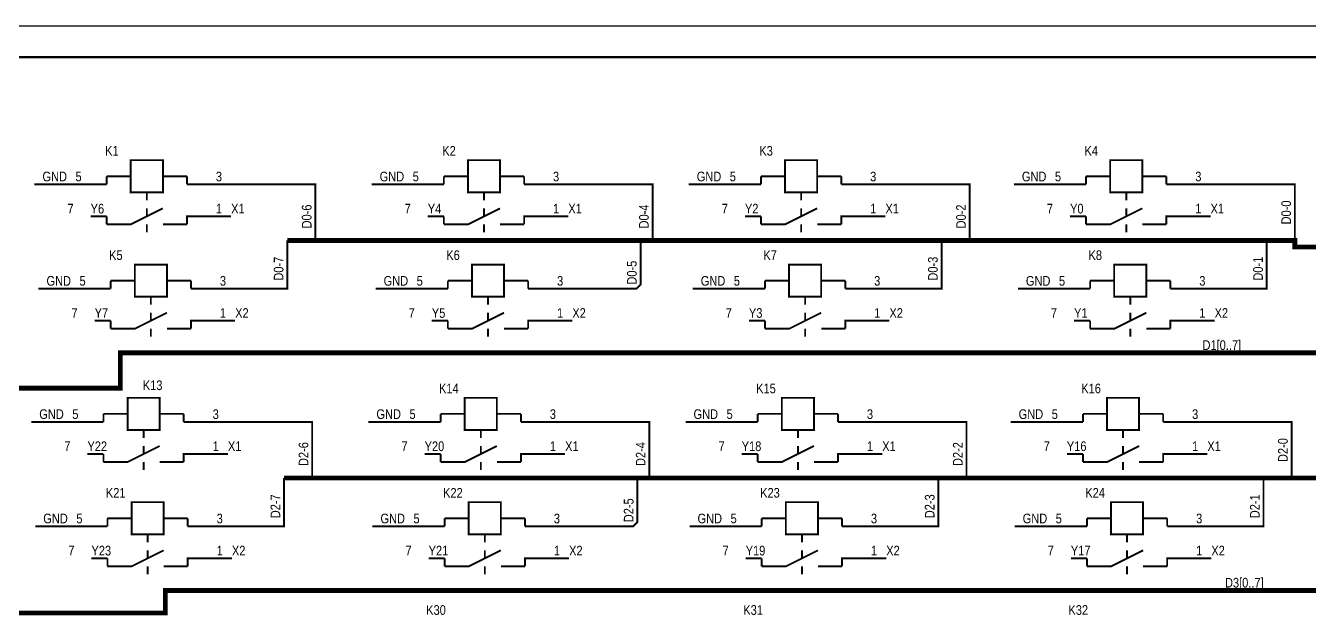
# Model space of a CAD drawing. Header units: millimetres. Extents: x 7140 to 8879, y -16257 to -5062.
# Drawn here: x 7441.9 to 7644.9, y -15083.4 to -14990.1 of the extents above; entities that cross this region are included whole.
import ezdxf

# ---------------------------------------------------------------- set-up
doc = ezdxf.new("R2010")
doc.units = ezdxf.units.MM
doc.styles.get("Standard").update_dxf_attribs({"font": 'ARIALN.TTF', "height": 3.4})

msp = doc.modelspace()

# ---------------------------------------------------------------- linework, layer by layer
msp.add_line((7139.585, -14990.11079), (7980.585, -14990.11079))
at = {"lineweight": 50}
msp.add_line((7159.585, -14995.11079), (7975.585, -14995.11079), dxfattribs=at)
for points, const_width in [([(7458.50478, -15011.393), (7458.50478, -15016.473), (7463.58478, -15016.473), (7463.58478, -15011.393), (7458.50478, -15011.393)], 0.29972), ([(7511.84478, -15011.393), (7511.84478, -15016.473), (7516.92478, -15016.473), (7516.92478, -15011.393), (7511.84478, -15011.393)], 0.29972), ([(7562.00978, -15011.393), (7562.00978, -15016.473), (7567.08978, -15016.473), (7567.08978, -15011.393), (7562.00978, -15011.393)], 0.29972), ([(7613.44478, -15011.393), (7613.44478, -15016.473), (7618.52478, -15016.473), (7618.52478, -15011.393), (7613.44478, -15011.393)], 0.29972), ([(7458.50478, -15013.933), (7454.69478, -15013.933)], 0.29972), ([(7454.69478, -15013.933), (7454.69478, -15015.203)], 0.29972), ([(7463.58478, -15013.933), (7467.39478, -15013.933)], 0.29972), ([(7467.39478, -15013.933), (7467.39478, -15015.203)], 0.29972), ([(7467.39478, -15013.933), (7467.39478, -15015.203)], 0.29972), ([(7511.84478, -15013.933), (7508.03478, -15013.933)], 0.29972), ([(7508.03478, -15013.933), (7508.03478, -15015.203)], 0.29972), ([(7516.92478, -15013.933), (7520.73478, -15013.933)], 0.29972), ([(7520.73478, -15013.933), (7520.73478, -15015.203)], 0.29972), ([(7520.73478, -15013.933), (7520.73478, -15015.203)], 0.29972), ([(7562.00978, -15013.933), (7558.19978, -15013.933)], 0.29972), ([(7558.19978, -15013.933), (7558.19978, -15015.203)], 0.29972), ([(7567.08978, -15013.933), (7570.89978, -15013.933)], 0.29972), ([(7570.89978, -15013.933), (7570.89978, -15015.203)], 0.29972), ([(7570.89978, -15013.933), (7570.89978, -15015.203)], 0.29972), ([(7613.44478, -15013.933), (7609.63478, -15013.933)], 0.29972), ([(7609.63478, -15013.933), (7609.63478, -15015.203)], 0.29972), ([(7618.52478, -15013.933), (7622.33478, -15013.933)], 0.29972), ([(7622.33478, -15013.933), (7622.33478, -15015.203)], 0.29972), ([(7622.33478, -15013.933), (7622.33478, -15015.203)], 0.29972), ([(7443.26478, -15015.203), (7449.61478, -15015.203)], 0.29972), ([(7454.69478, -15015.203), (7449.61478, -15015.203)], 0.29972), ([(7461.04478, -15016.473), (7461.04478, -15017.743)], 0.29972), ([(7467.39478, -15015.203), (7472.47478, -15015.203)], 0.29972), ([(7469.93478, -15015.203), (7472.47478, -15015.203)], 0.29972), ([(7472.47478, -15015.203), (7487.71478, -15015.203), (7487.71478, -15024.093)], 0.29972), ([(7496.60478, -15015.203), (7502.95478, -15015.203)], 0.29972), ([(7508.03478, -15015.203), (7502.95478, -15015.203)], 0.29972), ([(7514.38478, -15016.473), (7514.38478, -15017.743)], 0.29972), ([(7520.73478, -15015.203), (7525.81478, -15015.203)], 0.29972), ([(7523.27478, -15015.203), (7525.81478, -15015.203)], 0.29972), ([(7525.81478, -15015.203), (7541.05478, -15015.203), (7541.05478, -15024.093)], 0.29972), ([(7546.76978, -15015.203), (7553.11978, -15015.203)], 0.29972), ([(7558.19978, -15015.203), (7553.11978, -15015.203)], 0.29972), ([(7564.54978, -15016.473), (7564.54978, -15017.743)], 0.29972), ([(7570.89978, -15015.203), (7575.97978, -15015.203)], 0.29972), ([(7573.43978, -15015.203), (7575.97978, -15015.203)], 0.29972), ([(7575.97978, -15015.203), (7591.21978, -15015.203), (7591.21978, -15024.093)], 0.29972), ([(7598.20478, -15015.203), (7604.55478, -15015.203)], 0.29972), ([(7609.63478, -15015.203), (7604.55478, -15015.203)], 0.29972), ([(7615.98478, -15016.473), (7615.98478, -15017.743)], 0.29972), ([(7622.33478, -15015.203), (7627.41478, -15015.203)], 0.29972), ([(7624.87478, -15015.203), (7627.41478, -15015.203)], 0.29972), ([(7627.41478, -15015.203), (7642.65478, -15015.203), (7642.65478, -15024.093)], 0.29972), ([(7454.69478, -15021.553), (7458.50478, -15021.553), (7463.58478, -15019.013)], 0.29972), ([(7461.04478, -15019.013), (7461.04478, -15020.283)], 0.29972), ([(7508.03478, -15021.553), (7511.84478, -15021.553), (7516.92478, -15019.013)], 0.29972), ([(7514.38478, -15019.013), (7514.38478, -15020.283)], 0.29972), ([(7558.19978, -15021.553), (7562.00978, -15021.553), (7567.08978, -15019.013)], 0.29972), ([(7564.54978, -15019.013), (7564.54978, -15020.283)], 0.29972), ([(7609.63478, -15021.553), (7613.44478, -15021.553), (7618.52478, -15019.013)], 0.29972), ([(7615.98478, -15019.013), (7615.98478, -15020.283)], 0.29972), ([(7454.69478, -15020.283), (7452.15478, -15020.283)], 0.29972), ([(7454.69478, -15020.283), (7454.69478, -15021.553)], 0.29972), ([(7467.39478, -15021.553), (7467.39478, -15020.283), (7472.47478, -15020.283)], 0.29972), ([(7469.93478, -15020.283), (7472.47478, -15020.283)], 0.29972), ([(7472.47478, -15020.283), (7474.37978, -15020.283)], 0.29972), ([(7508.03478, -15020.283), (7505.49478, -15020.283)], 0.29972), ([(7508.03478, -15020.283), (7508.03478, -15021.553)], 0.29972), ([(7520.73478, -15021.553), (7520.73478, -15020.283), (7525.81478, -15020.283)], 0.29972), ([(7523.27478, -15020.283), (7525.81478, -15020.283)], 0.29972), ([(7525.81478, -15020.283), (7527.71978, -15020.283)], 0.29972), ([(7558.19978, -15020.283), (7555.65978, -15020.283)], 0.29972), ([(7558.19978, -15020.283), (7558.19978, -15021.553)], 0.29972), ([(7570.89978, -15021.553), (7570.89978, -15020.283), (7575.97978, -15020.283)], 0.29972), ([(7573.43978, -15020.283), (7575.97978, -15020.283)], 0.29972), ([(7575.97978, -15020.283), (7577.88478, -15020.283)], 0.29972), ([(7609.63478, -15020.283), (7607.09478, -15020.283)], 0.29972), ([(7609.63478, -15020.283), (7609.63478, -15021.553)], 0.29972), ([(7622.33478, -15021.553), (7622.33478, -15020.283), (7627.41478, -15020.283)], 0.29972), ([(7624.87478, -15020.283), (7627.41478, -15020.283)], 0.29972), ([(7627.41478, -15020.283), (7629.31978, -15020.283)], 0.29972), ([(7461.04478, -15022.823), (7461.04478, -15021.553)], 0.29972), ([(7463.58478, -15021.553), (7467.39478, -15021.553)], 0.29972), ([(7514.38478, -15022.823), (7514.38478, -15021.553)], 0.29972), ([(7516.92478, -15021.553), (7520.73478, -15021.553)], 0.29972), ([(7564.54978, -15022.823), (7564.54978, -15021.553)], 0.29972), ([(7567.08978, -15021.553), (7570.89978, -15021.553)], 0.29972), ([(7615.98478, -15022.823), (7615.98478, -15021.553)], 0.29972), ([(7618.52478, -15021.553), (7622.33478, -15021.553)], 0.29972), ([(7473.10978, -15031.713), (7483.26978, -15031.713), (7483.26978, -15024.093)], 0.29972), ([(7483.26978, -15024.093), (7642.65478, -15024.093), (7642.65478, -15025.109), (7738.79378, -15025.109)], 0.7493), ([(7526.44978, -15031.713), (7538.51478, -15031.713), (7539.14978, -15031.078), (7539.14978, -15024.093)], 0.29972), ([(7576.61478, -15031.713), (7586.77478, -15031.713), (7586.77478, -15024.093)], 0.29972), ([(7628.04978, -15031.713), (7638.20978, -15031.713), (7638.20978, -15024.093)], 0.29972), ([(7459.13978, -15027.903), (7459.13978, -15032.983), (7464.21978, -15032.983), (7464.21978, -15027.903), (7459.13978, -15027.903)], 0.29972), ([(7512.47978, -15027.903), (7512.47978, -15032.983), (7517.55978, -15032.983), (7517.55978, -15027.903), (7512.47978, -15027.903)], 0.29972), ([(7562.64478, -15027.903), (7562.64478, -15032.983), (7567.72478, -15032.983), (7567.72478, -15027.903), (7562.64478, -15027.903)], 0.29972), ([(7614.07978, -15027.903), (7614.07978, -15032.983), (7619.15978, -15032.983), (7619.15978, -15027.903), (7614.07978, -15027.903)], 0.29972), ([(7459.13978, -15030.443), (7455.32978, -15030.443)], 0.29972), ([(7455.32978, -15030.443), (7455.32978, -15031.713)], 0.29972), ([(7464.21978, -15030.443), (7468.02978, -15030.443)], 0.29972), ([(7468.02978, -15030.443), (7468.02978, -15031.713)], 0.29972), ([(7468.02978, -15030.443), (7468.02978, -15031.713)], 0.29972), ([(7512.47978, -15030.443), (7508.66978, -15030.443)], 0.29972), ([(7508.66978, -15030.443), (7508.66978, -15031.713)], 0.29972), ([(7517.55978, -15030.443), (7521.36978, -15030.443)], 0.29972), ([(7521.36978, -15030.443), (7521.36978, -15031.713)], 0.29972), ([(7521.36978, -15030.443), (7521.36978, -15031.713)], 0.29972), ([(7562.64478, -15030.443), (7558.83478, -15030.443)], 0.29972), ([(7558.83478, -15030.443), (7558.83478, -15031.713)], 0.29972), ([(7567.72478, -15030.443), (7571.53478, -15030.443)], 0.29972), ([(7571.53478, -15030.443), (7571.53478, -15031.713)], 0.29972), ([(7571.53478, -15030.443), (7571.53478, -15031.713)], 0.29972), ([(7614.07978, -15030.443), (7610.26978, -15030.443)], 0.29972), ([(7610.26978, -15030.443), (7610.26978, -15031.713)], 0.29972), ([(7619.15978, -15030.443), (7622.96978, -15030.443)], 0.29972), ([(7622.96978, -15030.443), (7622.96978, -15031.713)], 0.29972), ([(7622.96978, -15030.443), (7622.96978, -15031.713)], 0.29972), ([(7443.89978, -15031.713), (7450.24978, -15031.713)], 0.29972), ([(7455.32978, -15031.713), (7450.24978, -15031.713)], 0.29972), ([(7461.67978, -15032.983), (7461.67978, -15034.253)], 0.29972), ([(7468.02978, -15031.713), (7473.10978, -15031.713)], 0.29972), ([(7470.56978, -15031.713), (7473.10978, -15031.713)], 0.29972), ([(7497.23978, -15031.713), (7503.58978, -15031.713)], 0.29972), ([(7508.66978, -15031.713), (7503.58978, -15031.713)], 0.29972), ([(7515.01978, -15032.983), (7515.01978, -15034.253)], 0.29972), ([(7521.36978, -15031.713), (7526.44978, -15031.713)], 0.29972), ([(7523.90978, -15031.713), (7526.44978, -15031.713)], 0.29972), ([(7547.40478, -15031.713), (7553.75478, -15031.713)], 0.29972), ([(7558.83478, -15031.713), (7553.75478, -15031.713)], 0.29972), ([(7565.18478, -15032.983), (7565.18478, -15034.253)], 0.29972), ([(7571.53478, -15031.713), (7576.61478, -15031.713)], 0.29972), ([(7574.07478, -15031.713), (7576.61478, -15031.713)], 0.29972), ([(7598.83978, -15031.713), (7605.18978, -15031.713)], 0.29972), ([(7610.26978, -15031.713), (7605.18978, -15031.713)], 0.29972), ([(7616.61978, -15032.983), (7616.61978, -15034.253)], 0.29972), ([(7622.96978, -15031.713), (7628.04978, -15031.713)], 0.29972), ([(7625.50978, -15031.713), (7628.04978, -15031.713)], 0.29972), ([(7455.32978, -15036.793), (7452.78978, -15036.793)], 0.29972), ([(7455.32978, -15038.063), (7459.13978, -15038.063), (7464.21978, -15035.523)], 0.29972), ([(7455.32978, -15036.793), (7455.32978, -15038.063)], 0.29972), ([(7461.67978, -15035.523), (7461.67978, -15036.793)], 0.29972), ([(7468.02978, -15038.063), (7468.02978, -15036.793), (7473.10978, -15036.793)], 0.29972), ([(7470.56978, -15036.793), (7473.10978, -15036.793)], 0.29972), ([(7473.10978, -15036.793), (7475.01478, -15036.793)], 0.29972), ([(7508.66978, -15036.793), (7506.12978, -15036.793)], 0.29972), ([(7508.66978, -15038.063), (7512.47978, -15038.063), (7517.55978, -15035.523)], 0.29972), ([(7508.66978, -15036.793), (7508.66978, -15038.063)], 0.29972), ([(7515.01978, -15035.523), (7515.01978, -15036.793)], 0.29972), ([(7521.36978, -15038.063), (7521.36978, -15036.793), (7526.44978, -15036.793)], 0.29972), ([(7523.90978, -15036.793), (7526.44978, -15036.793)], 0.29972), ([(7526.44978, -15036.793), (7528.35478, -15036.793)], 0.29972), ([(7558.83478, -15036.793), (7556.29478, -15036.793)], 0.29972), ([(7558.83478, -15038.063), (7562.64478, -15038.063), (7567.72478, -15035.523)], 0.29972), ([(7558.83478, -15036.793), (7558.83478, -15038.063)], 0.29972), ([(7565.18478, -15035.523), (7565.18478, -15036.793)], 0.29972), ([(7571.53478, -15038.063), (7571.53478, -15036.793), (7576.61478, -15036.793)], 0.29972), ([(7574.07478, -15036.793), (7576.61478, -15036.793)], 0.29972), ([(7576.61478, -15036.793), (7578.51978, -15036.793)], 0.29972), ([(7610.26978, -15036.793), (7607.72978, -15036.793)], 0.29972), ([(7610.26978, -15038.063), (7614.07978, -15038.063), (7619.15978, -15035.523)], 0.29972), ([(7610.26978, -15036.793), (7610.26978, -15038.063)], 0.29972), ([(7616.61978, -15035.523), (7616.61978, -15036.793)], 0.29972), ([(7622.96978, -15038.063), (7622.96978, -15036.793), (7628.04978, -15036.793)], 0.29972), ([(7625.50978, -15036.793), (7628.04978, -15036.793)], 0.29972), ([(7628.04978, -15036.793), (7629.95478, -15036.793)], 0.29972), ([(7461.67978, -15039.333), (7461.67978, -15038.063)], 0.29972), ([(7464.21978, -15038.063), (7468.02978, -15038.063)], 0.29972), ([(7515.01978, -15039.333), (7515.01978, -15038.063)], 0.29972), ([(7517.55978, -15038.063), (7521.36978, -15038.063)], 0.29972), ([(7565.18478, -15039.333), (7565.18478, -15038.063)], 0.29972), ([(7567.72478, -15038.063), (7571.53478, -15038.063)], 0.29972), ([(7616.61978, -15039.333), (7616.61978, -15038.063)], 0.29972), ([(7619.15978, -15038.063), (7622.96978, -15038.063)], 0.29972), ([(7268.89378, -15047.461), (7456.85378, -15047.461), (7456.85378, -15041.873), (7663.60978, -15041.873)], 0.7493), ([(7457.99678, -15048.985), (7457.99678, -15054.065), (7463.07678, -15054.065), (7463.07678, -15048.985), (7457.99678, -15048.985)], 0.29972), ([(7511.33678, -15048.985), (7511.33678, -15054.065), (7516.41678, -15054.065), (7516.41678, -15048.985), (7511.33678, -15048.985)], 0.29972), ([(7561.50178, -15048.985), (7561.50178, -15054.065), (7566.58178, -15054.065), (7566.58178, -15048.985), (7561.50178, -15048.985)], 0.29972), ([(7612.93678, -15048.985), (7612.93678, -15054.065), (7618.01678, -15054.065), (7618.01678, -15048.985), (7612.93678, -15048.985)], 0.29972), ([(7457.99678, -15051.525), (7454.18678, -15051.525)], 0.29972), ([(7454.18678, -15051.525), (7454.18678, -15052.795)], 0.29972), ([(7463.07678, -15051.525), (7466.88678, -15051.525)], 0.29972), ([(7466.88678, -15051.525), (7466.88678, -15052.795)], 0.29972), ([(7466.88678, -15051.525), (7466.88678, -15052.795)], 0.29972), ([(7511.33678, -15051.525), (7507.52678, -15051.525)], 0.29972), ([(7507.52678, -15051.525), (7507.52678, -15052.795)], 0.29972), ([(7516.41678, -15051.525), (7520.22678, -15051.525)], 0.29972), ([(7520.22678, -15051.525), (7520.22678, -15052.795)], 0.29972), ([(7520.22678, -15051.525), (7520.22678, -15052.795)], 0.29972), ([(7561.50178, -15051.525), (7557.69178, -15051.525)], 0.29972), ([(7557.69178, -15051.525), (7557.69178, -15052.795)], 0.29972), ([(7566.58178, -15051.525), (7570.39178, -15051.525)], 0.29972), ([(7570.39178, -15051.525), (7570.39178, -15052.795)], 0.29972), ([(7570.39178, -15051.525), (7570.39178, -15052.795)], 0.29972), ([(7612.93678, -15051.525), (7609.12678, -15051.525)], 0.29972), ([(7609.12678, -15051.525), (7609.12678, -15052.795)], 0.29972), ([(7618.01678, -15051.525), (7621.82678, -15051.525)], 0.29972), ([(7621.82678, -15051.525), (7621.82678, -15052.795)], 0.29972), ([(7621.82678, -15051.525), (7621.82678, -15052.795)], 0.29972), ([(7442.75678, -15052.795), (7449.10678, -15052.795)], 0.29972), ([(7454.18678, -15052.795), (7449.10678, -15052.795)], 0.29972), ([(7466.88678, -15052.795), (7471.96678, -15052.795)], 0.29972), ([(7469.42678, -15052.795), (7471.96678, -15052.795)], 0.29972), ([(7471.96678, -15052.795), (7487.20678, -15052.795), (7487.20678, -15061.685)], 0.29972), ([(7496.09678, -15052.795), (7502.44678, -15052.795)], 0.29972), ([(7507.52678, -15052.795), (7502.44678, -15052.795)], 0.29972), ([(7520.22678, -15052.795), (7525.30678, -15052.795)], 0.29972), ([(7522.76678, -15052.795), (7525.30678, -15052.795)], 0.29972), ([(7525.30678, -15052.795), (7540.54678, -15052.795), (7540.54678, -15061.685)], 0.29972), ([(7546.26178, -15052.795), (7552.61178, -15052.795)], 0.29972), ([(7557.69178, -15052.795), (7552.61178, -15052.795)], 0.29972), ([(7570.39178, -15052.795), (7575.47178, -15052.795)], 0.29972), ([(7572.93178, -15052.795), (7575.47178, -15052.795)], 0.29972), ([(7575.47178, -15052.795), (7590.71178, -15052.795), (7590.71178, -15061.685)], 0.29972), ([(7597.69678, -15052.795), (7604.04678, -15052.795)], 0.29972), ([(7609.12678, -15052.795), (7604.04678, -15052.795)], 0.29972), ([(7621.82678, -15052.795), (7626.90678, -15052.795)], 0.29972), ([(7624.36678, -15052.795), (7626.90678, -15052.795)], 0.29972), ([(7626.90678, -15052.795), (7642.14678, -15052.795), (7642.14678, -15061.685)], 0.29972), ([(7460.53678, -15054.065), (7460.53678, -15055.335)], 0.29972), ([(7513.87678, -15054.065), (7513.87678, -15055.335)], 0.29972), ([(7564.04178, -15054.065), (7564.04178, -15055.335)], 0.29972), ([(7615.47678, -15054.065), (7615.47678, -15055.335)], 0.29972), ([(7454.18678, -15059.145), (7457.99678, -15059.145), (7463.07678, -15056.605)], 0.29972), ([(7460.53678, -15056.605), (7460.53678, -15057.875)], 0.29972), ([(7507.52678, -15059.145), (7511.33678, -15059.145), (7516.41678, -15056.605)], 0.29972), ([(7513.87678, -15056.605), (7513.87678, -15057.875)], 0.29972), ([(7557.69178, -15059.145), (7561.50178, -15059.145), (7566.58178, -15056.605)], 0.29972), ([(7564.04178, -15056.605), (7564.04178, -15057.875)], 0.29972), ([(7609.12678, -15059.145), (7612.93678, -15059.145), (7618.01678, -15056.605)], 0.29972), ([(7615.47678, -15056.605), (7615.47678, -15057.875)], 0.29972), ([(7454.18678, -15057.875), (7451.64678, -15057.875)], 0.29972), ([(7454.18678, -15057.875), (7454.18678, -15059.145)], 0.29972), ([(7460.53678, -15060.415), (7460.53678, -15059.145)], 0.29972), ([(7463.07678, -15059.145), (7466.88678, -15059.145)], 0.29972), ([(7466.88678, -15059.145), (7466.88678, -15057.875), (7471.96678, -15057.875)], 0.29972), ([(7469.42678, -15057.875), (7471.96678, -15057.875)], 0.29972), ([(7471.96678, -15057.875), (7473.87178, -15057.875)], 0.29972), ([(7507.52678, -15057.875), (7504.98678, -15057.875)], 0.29972), ([(7507.52678, -15057.875), (7507.52678, -15059.145)], 0.29972), ([(7513.87678, -15060.415), (7513.87678, -15059.145)], 0.29972), ([(7516.41678, -15059.145), (7520.22678, -15059.145)], 0.29972), ([(7520.22678, -15059.145), (7520.22678, -15057.875), (7525.30678, -15057.875)], 0.29972), ([(7522.76678, -15057.875), (7525.30678, -15057.875)], 0.29972), ([(7525.30678, -15057.875), (7527.21178, -15057.875)], 0.29972), ([(7557.69178, -15057.875), (7555.15178, -15057.875)], 0.29972), ([(7557.69178, -15057.875), (7557.69178, -15059.145)], 0.29972), ([(7564.04178, -15060.415), (7564.04178, -15059.145)], 0.29972), ([(7566.58178, -15059.145), (7570.39178, -15059.145)], 0.29972), ([(7570.39178, -15059.145), (7570.39178, -15057.875), (7575.47178, -15057.875)], 0.29972), ([(7572.93178, -15057.875), (7575.47178, -15057.875)], 0.29972), ([(7575.47178, -15057.875), (7577.37678, -15057.875)], 0.29972), ([(7609.12678, -15057.875), (7606.58678, -15057.875)], 0.29972), ([(7609.12678, -15057.875), (7609.12678, -15059.145)], 0.29972), ([(7615.47678, -15060.415), (7615.47678, -15059.145)], 0.29972), ([(7618.01678, -15059.145), (7621.82678, -15059.145)], 0.29972), ([(7621.82678, -15059.145), (7621.82678, -15057.875), (7626.90678, -15057.875)], 0.29972), ([(7624.36678, -15057.875), (7626.90678, -15057.875)], 0.29972), ([(7626.90678, -15057.875), (7628.81178, -15057.875)], 0.29972), ([(7472.60178, -15069.305), (7482.76178, -15069.305), (7482.76178, -15061.685)], 0.29972), ([(7482.76178, -15061.685), (7670.72178, -15061.685), (7670.72178, -15062.193), (7746.92178, -15062.193)], 0.7493), ([(7525.94178, -15069.305), (7538.00678, -15069.305), (7538.64178, -15068.67), (7538.64178, -15061.685)], 0.29972), ([(7576.10678, -15069.305), (7586.26678, -15069.305), (7586.26678, -15061.685)], 0.29972), ([(7627.54178, -15069.305), (7637.70178, -15069.305), (7637.70178, -15061.685)], 0.29972), ([(7458.63178, -15065.495), (7458.63178, -15070.575), (7463.71178, -15070.575), (7463.71178, -15065.495), (7458.63178, -15065.495)], 0.29972), ([(7511.97178, -15065.495), (7511.97178, -15070.575), (7517.05178, -15070.575), (7517.05178, -15065.495), (7511.97178, -15065.495)], 0.29972), ([(7562.13678, -15065.495), (7562.13678, -15070.575), (7567.21678, -15070.575), (7567.21678, -15065.495), (7562.13678, -15065.495)], 0.29972), ([(7613.57178, -15065.495), (7613.57178, -15070.575), (7618.65178, -15070.575), (7618.65178, -15065.495), (7613.57178, -15065.495)], 0.29972), ([(7443.39178, -15069.305), (7449.74178, -15069.305)], 0.29972), ([(7454.82178, -15069.305), (7449.74178, -15069.305)], 0.29972), ([(7458.63178, -15068.035), (7454.82178, -15068.035)], 0.29972), ([(7454.82178, -15068.035), (7454.82178, -15069.305)], 0.29972), ([(7463.71178, -15068.035), (7467.52178, -15068.035)], 0.29972), ([(7467.52178, -15068.035), (7467.52178, -15069.305)], 0.29972), ([(7467.52178, -15068.035), (7467.52178, -15069.305)], 0.29972), ([(7467.52178, -15069.305), (7472.60178, -15069.305)], 0.29972), ([(7470.06178, -15069.305), (7472.60178, -15069.305)], 0.29972), ([(7496.73178, -15069.305), (7503.08178, -15069.305)], 0.29972), ([(7508.16178, -15069.305), (7503.08178, -15069.305)], 0.29972), ([(7511.97178, -15068.035), (7508.16178, -15068.035)], 0.29972), ([(7508.16178, -15068.035), (7508.16178, -15069.305)], 0.29972), ([(7517.05178, -15068.035), (7520.86178, -15068.035)], 0.29972), ([(7520.86178, -15068.035), (7520.86178, -15069.305)], 0.29972), ([(7520.86178, -15068.035), (7520.86178, -15069.305)], 0.29972), ([(7520.86178, -15069.305), (7525.94178, -15069.305)], 0.29972), ([(7523.40178, -15069.305), (7525.94178, -15069.305)], 0.29972), ([(7546.89678, -15069.305), (7553.24678, -15069.305)], 0.29972), ([(7558.32678, -15069.305), (7553.24678, -15069.305)], 0.29972), ([(7562.13678, -15068.035), (7558.32678, -15068.035)], 0.29972), ([(7558.32678, -15068.035), (7558.32678, -15069.305)], 0.29972), ([(7567.21678, -15068.035), (7571.02678, -15068.035)], 0.29972), ([(7571.02678, -15068.035), (7571.02678, -15069.305)], 0.29972), ([(7571.02678, -15068.035), (7571.02678, -15069.305)], 0.29972), ([(7571.02678, -15069.305), (7576.10678, -15069.305)], 0.29972), ([(7573.56678, -15069.305), (7576.10678, -15069.305)], 0.29972), ([(7598.33178, -15069.305), (7604.68178, -15069.305)], 0.29972), ([(7609.76178, -15069.305), (7604.68178, -15069.305)], 0.29972), ([(7613.57178, -15068.035), (7609.76178, -15068.035)], 0.29972), ([(7609.76178, -15068.035), (7609.76178, -15069.305)], 0.29972), ([(7618.65178, -15068.035), (7622.46178, -15068.035)], 0.29972), ([(7622.46178, -15068.035), (7622.46178, -15069.305)], 0.29972), ([(7622.46178, -15068.035), (7622.46178, -15069.305)], 0.29972), ([(7622.46178, -15069.305), (7627.54178, -15069.305)], 0.29972), ([(7625.00178, -15069.305), (7627.54178, -15069.305)], 0.29972), ([(7461.17178, -15070.575), (7461.17178, -15071.845)], 0.29972), ([(7514.51178, -15070.575), (7514.51178, -15071.845)], 0.29972), ([(7564.67678, -15070.575), (7564.67678, -15071.845)], 0.29972), ([(7616.11178, -15070.575), (7616.11178, -15071.845)], 0.29972), ([(7454.82178, -15075.655), (7458.63178, -15075.655), (7463.71178, -15073.115)], 0.29972), ([(7461.17178, -15073.115), (7461.17178, -15074.385)], 0.29972), ([(7508.16178, -15075.655), (7511.97178, -15075.655), (7517.05178, -15073.115)], 0.29972), ([(7514.51178, -15073.115), (7514.51178, -15074.385)], 0.29972), ([(7558.32678, -15075.655), (7562.13678, -15075.655), (7567.21678, -15073.115)], 0.29972), ([(7564.67678, -15073.115), (7564.67678, -15074.385)], 0.29972), ([(7609.76178, -15075.655), (7613.57178, -15075.655), (7618.65178, -15073.115)], 0.29972), ([(7616.11178, -15073.115), (7616.11178, -15074.385)], 0.29972), ([(7454.82178, -15074.385), (7452.28178, -15074.385)], 0.29972), ([(7454.82178, -15074.385), (7454.82178, -15075.655)], 0.29972), ([(7461.17178, -15076.925), (7461.17178, -15075.655)], 0.29972), ([(7463.71178, -15075.655), (7467.52178, -15075.655)], 0.29972), ([(7467.52178, -15075.655), (7467.52178, -15074.385), (7472.60178, -15074.385)], 0.29972), ([(7470.06178, -15074.385), (7472.60178, -15074.385)], 0.29972), ([(7472.60178, -15074.385), (7474.50678, -15074.385)], 0.29972), ([(7508.16178, -15074.385), (7505.62178, -15074.385)], 0.29972), ([(7508.16178, -15074.385), (7508.16178, -15075.655)], 0.29972), ([(7514.51178, -15076.925), (7514.51178, -15075.655)], 0.29972), ([(7517.05178, -15075.655), (7520.86178, -15075.655)], 0.29972), ([(7520.86178, -15075.655), (7520.86178, -15074.385), (7525.94178, -15074.385)], 0.29972), ([(7523.40178, -15074.385), (7525.94178, -15074.385)], 0.29972), ([(7525.94178, -15074.385), (7527.84678, -15074.385)], 0.29972), ([(7558.32678, -15074.385), (7555.78678, -15074.385)], 0.29972), ([(7558.32678, -15074.385), (7558.32678, -15075.655)], 0.29972), ([(7564.67678, -15076.925), (7564.67678, -15075.655)], 0.29972), ([(7567.21678, -15075.655), (7571.02678, -15075.655)], 0.29972), ([(7571.02678, -15075.655), (7571.02678, -15074.385), (7576.10678, -15074.385)], 0.29972), ([(7573.56678, -15074.385), (7576.10678, -15074.385)], 0.29972), ([(7576.10678, -15074.385), (7578.01178, -15074.385)], 0.29972), ([(7609.76178, -15074.385), (7607.22178, -15074.385)], 0.29972), ([(7609.76178, -15074.385), (7609.76178, -15075.655)], 0.29972), ([(7616.11178, -15076.925), (7616.11178, -15075.655)], 0.29972), ([(7618.65178, -15075.655), (7622.46178, -15075.655)], 0.29972), ([(7622.46178, -15075.655), (7622.46178, -15074.385), (7627.54178, -15074.385)], 0.29972), ([(7625.00178, -15074.385), (7627.54178, -15074.385)], 0.29972), ([(7627.54178, -15074.385), (7629.44678, -15074.385)], 0.29972), ([(7276.00578, -15083.021), (7463.96578, -15083.021), (7463.96578, -15079.465), (7673.26178, -15079.465)], 0.7493)]:
    msp.add_lwpolyline(points, dxfattribs=dict(const_width=const_width))

# ---------------------------------------------------------------- texts
for s, p in [('K1', (7454.44078, -15010.67212)), ('K2', (7507.78078, -15010.67212)), ('K3', (7557.94578, -15010.67212)), ('K4', (7609.38078, -15010.67212)), ('GND', (7444.53478, -15014.73612)), ('5', (7449.76242, -15014.73612)), ('3', (7471.96678, -15014.73612)), ('GND', (7497.87478, -15014.73612)), ('5', (7503.10242, -15014.73612)), ('3', (7525.30678, -15014.73612)), ('GND', (7548.03978, -15014.73612)), ('5', (7553.26742, -15014.73612)), ('3', (7575.47178, -15014.73612)), ('GND', (7599.47478, -15014.73612)), ('5', (7604.70242, -15014.73612)), ('3', (7626.90678, -15014.73612)), ('7', (7448.49242, -15019.81612)), ('Y6', (7452.15478, -15019.81612)), ('1', (7471.96678, -15019.81612)), ('X1', (7474.37978, -15019.81612)), ('7', (7501.83242, -15019.81612)), ('Y4', (7505.49478, -15019.81612)), ('1', (7525.30678, -15019.81612)), ('X1', (7527.71978, -15019.81612)), ('7', (7551.99742, -15019.81612)), ('Y2', (7555.65978, -15019.81612)), ('1', (7575.47178, -15019.81612)), ('X1', (7577.88478, -15019.81612)), ('7', (7603.43242, -15019.81612)), ('Y0', (7607.09478, -15019.81612)), ('1', (7626.90678, -15019.81612)), ('X1', (7629.31978, -15019.81612)), ('K5', (7455.07578, -15027.18212)), ('K6', (7508.41578, -15027.18212)), ('K7', (7558.58078, -15027.18212)), ('K8', (7610.01578, -15027.18212)), ('GND', (7445.16978, -15031.24612)), ('5', (7450.39742, -15031.24612)), ('3', (7472.60178, -15031.24612)), ('GND', (7498.50978, -15031.24612)), ('5', (7503.73742, -15031.24612)), ('3', (7525.94178, -15031.24612)), ('GND', (7548.67478, -15031.24612)), ('5', (7553.90242, -15031.24612)), ('3', (7576.10678, -15031.24612)), ('GND', (7600.10978, -15031.24612)), ('5', (7605.33742, -15031.24612)), ('3', (7627.54178, -15031.24612)), ('7', (7449.12742, -15036.32612)), ('Y7', (7452.78978, -15036.32612)), ('1', (7472.60178, -15036.32612)), ('X2', (7475.01478, -15036.32612)), ('7', (7502.46742, -15036.32612)), ('Y5', (7506.12978, -15036.32612)), ('1', (7525.94178, -15036.32612)), ('X2', (7528.35478, -15036.32612)), ('7', (7552.63242, -15036.32612)), ('Y3', (7556.29478, -15036.32612)), ('1', (7576.10678, -15036.32612)), ('X2', (7578.51978, -15036.32612)), ('7', (7604.06742, -15036.32612)), ('Y1', (7607.72978, -15036.32612)), ('1', (7627.54178, -15036.32612)), ('X2', (7629.95478, -15036.32612)), ('D1[0..7]', (7628.04978, -15041.40612)), ('K13', (7460.40978, -15047.75612)), ('K14', (7507.27278, -15048.26412)), ('K15', (7557.43778, -15048.26412)), ('K16', (7608.87278, -15048.26412)), ('GND', (7444.02678, -15052.32812)), ('5', (7449.25442, -15052.32812)), ('3', (7471.45878, -15052.32812)), ('GND', (7497.36678, -15052.32812)), ('5', (7502.59442, -15052.32812)), ('3', (7524.79878, -15052.32812)), ('GND', (7547.53178, -15052.32812)), ('5', (7552.75942, -15052.32812)), ('3', (7574.96378, -15052.32812)), ('GND', (7598.96678, -15052.32812)), ('5', (7604.19442, -15052.32812)), ('3', (7626.39878, -15052.32812)), ('7', (7447.98442, -15057.40812)), ('Y22', (7451.64678, -15057.40812)), ('1', (7471.45878, -15057.40812)), ('X1', (7473.87178, -15057.40812)), ('7', (7501.32442, -15057.40812)), ('Y20', (7504.98678, -15057.40812)), ('1', (7524.79878, -15057.40812)), ('X1', (7527.21178, -15057.40812)), ('7', (7551.48942, -15057.40812)), ('Y18', (7555.15178, -15057.40812)), ('1', (7574.96378, -15057.40812)), ('X1', (7577.37678, -15057.40812)), ('7', (7602.92442, -15057.40812)), ('Y16', (7606.58678, -15057.40812)), ('1', (7626.39878, -15057.40812)), ('X1', (7628.81178, -15057.40812)), ('K21', (7454.56778, -15064.77412)), ('K22', (7507.90778, -15064.77412)), ('K23', (7558.07278, -15064.77412)), ('K24', (7609.50778, -15064.77412)), ('GND', (7444.66178, -15068.83812)), ('5', (7449.88942, -15068.83812)), ('3', (7472.09378, -15068.83812)), ('GND', (7498.00178, -15068.83812)), ('5', (7503.22942, -15068.83812)), ('3', (7525.43378, -15068.83812)), ('GND', (7548.16678, -15068.83812)), ('5', (7553.39442, -15068.83812)), ('3', (7575.59878, -15068.83812)), ('GND', (7599.60178, -15068.83812)), ('5', (7604.82942, -15068.83812)), ('3', (7627.03378, -15068.83812)), ('7', (7448.61942, -15073.91812)), ('Y23', (7452.28178, -15073.91812)), ('1', (7472.09378, -15073.91812)), ('X2', (7474.50678, -15073.91812)), ('7', (7501.95942, -15073.91812)), ('Y21', (7505.62178, -15073.91812)), ('1', (7525.43378, -15073.91812)), ('X2', (7527.84678, -15073.91812)), ('7', (7552.12442, -15073.91812)), ('Y19', (7555.78678, -15073.91812)), ('1', (7575.59878, -15073.91812)), ('X2', (7578.01178, -15073.91812)), ('7', (7603.55942, -15073.91812)), ('Y17', (7607.22178, -15073.91812)), ('1', (7627.03378, -15073.91812)), ('X2', (7629.44678, -15073.91812)), ('D3[0..7]', (7631.60578, -15078.99812)), ('K30', (7505.24078, -15083.31612)), ('K31', (7555.40578, -15083.31612)), ('K32', (7606.84078, -15083.31612))]:
    msp.add_text(s, height=1.524).set_placement(p)
for s, p in [('D0-6', (7487.09966, -15022.188)), ('D0-4', (7540.43966, -15022.188)), ('D0-2', (7590.60466, -15022.188)), ('D0-0', (7642.03966, -15021.553)), ('D0-7', (7482.65466, -15030.443)), ('D0-3', (7586.15966, -15030.443)), ('D0-1', (7637.59466, -15030.443)), ('D0-5', (7538.53466, -15031.078)), ('D2-0', (7641.53166, -15059.145)), ('D2-6', (7486.59166, -15059.78)), ('D2-4', (7539.93166, -15059.78)), ('D2-2', (7590.09666, -15059.78)), ('D2-7', (7482.14666, -15068.035)), ('D2-5', (7538.02666, -15068.67)), ('D2-3', (7585.65166, -15068.035)), ('D2-1', (7637.08666, -15068.035))]:
    msp.add_text(s, height=1.524, rotation=90).set_placement(p)

doc.saveas('drawing.dxf')
